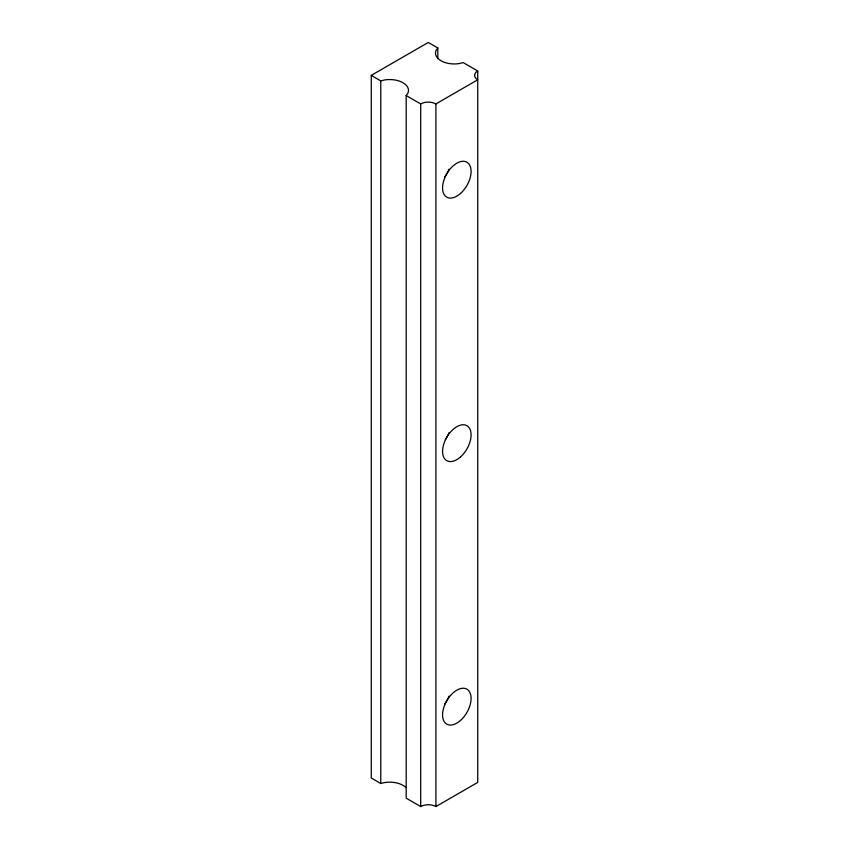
<?xml version="1.0" encoding="UTF-8"?>
<svg xmlns="http://www.w3.org/2000/svg" width="849" height="849" viewBox="0 0 849 849"><rect width="100%" height="100%" fill="white"/><g stroke="black" fill="none" stroke-linecap="round" stroke-linejoin="round"><path stroke-width="1.27" d="M371.257 75.381L428.299 42.45L437.808 47.937L436.142 50.271A18.827 10.867 0 0 0 459.192 63.579L463.225 62.614L477.743 70.998L477.743 782.396L435.908 806.55A10.761 6.208 0 0 0 420.701 806.55L406.183 798.166L406.183 95.544L407.849 93.22A18.827 10.867 0 0 0 384.799 79.912L380.766 80.878L371.257 75.381L371.257 778.002L380.766 783.5L384.799 782.534A18.827 10.867 0 0 1 405.971 787.596M406.183 95.544L420.701 103.928A10.761 6.208 0 0 1 435.908 103.928L477.743 79.774A10.761 6.208 0 0 1 477.743 70.998M437.808 47.937L437.808 58.549M435.908 103.928L435.908 806.55M420.701 103.928L420.701 806.55M380.766 80.878L380.766 783.5M449.025 169.142A20.164 11.642 -60 0 1 444.589 177.165M449.025 432.629A20.164 11.642 -60 0 1 445.354 439.58M449.025 696.116A20.164 11.642 -60 0 1 444.589 704.129M460.519 193.455A20.164 11.642 -60 0 0 466.908 162.212A20.164 11.642 -60 0 0 443.051 183.373A20.164 11.642 -60 0 0 460.519 193.455M460.519 456.942A20.164 11.642 -60 0 0 466.908 425.699A20.164 11.642 -60 0 0 443.051 446.85A20.164 11.642 -60 0 0 460.519 456.942M460.519 720.419A20.164 11.642 -60 0 0 466.908 689.176A20.164 11.642 -60 0 0 443.051 710.337A20.164 11.642 -60 0 0 460.519 720.419"/></g></svg>
